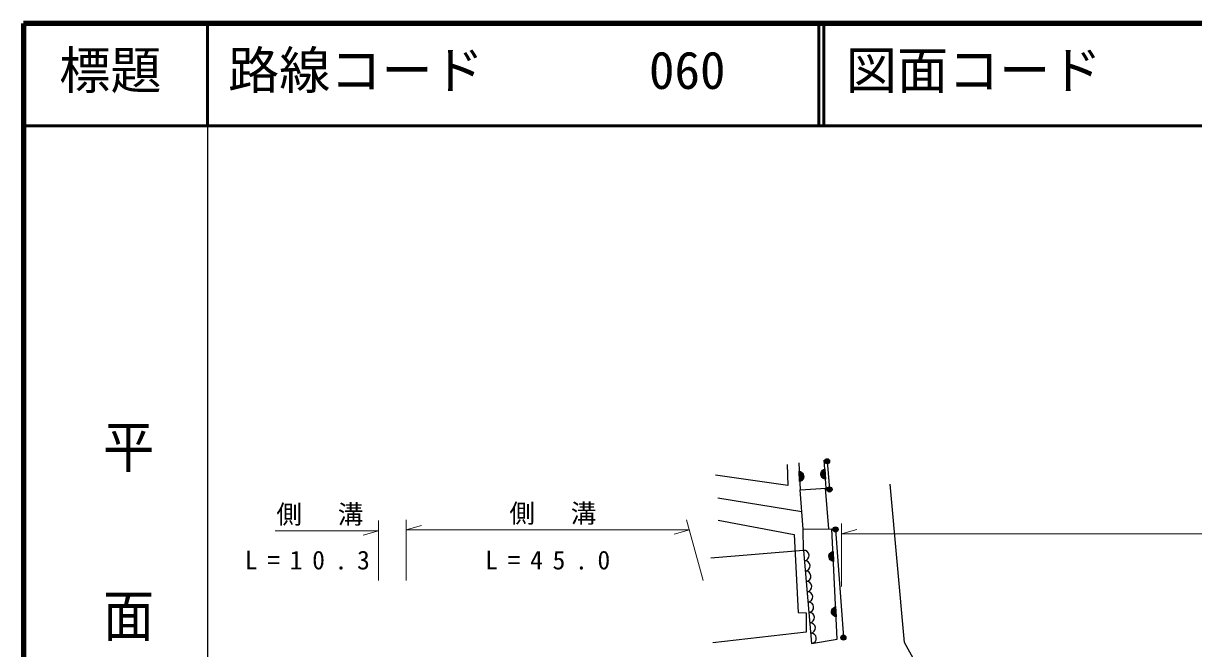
# Model space of a CAD drawing. Units: millimetres, scale not verified. Extents: x 40000 to 680000, y 20000 to 380000.
# Drawn here: x 40000 to 154375, y 318937 to 380000 of the extents above; entities that cross this region are included whole.
import ezdxf
from ezdxf.enums import TextEntityAlignment as Align

# ---------------------------------------------------------------- set-up
doc = ezdxf.new("R2010")
doc.units = ezdxf.units.MM
doc.header["$LTSCALE"] = 1000
for name, color, linetype, lineweight in [('M-BGD', 7, 'Continuous', 25), ('M-STR-HTXT', 7, 'Continuous', 13), ('M-STR-STR3', 7, 'Continuous', 25), ('M-STR-STRC', 7, 'Continuous', 25), ('M-TTL', 2, 'Continuous', 140), ('M-TTL-BAND', 7, 'Continuous', 25), ('M-TTL-LINE', 7, 'Continuous', 50), ('M-TTL-TXT', 7, 'Continuous', 13)]:
    doc.layers.add(name, color=color, linetype=linetype, lineweight=lineweight)
doc.styles.add('@ＭＳ 明朝', font='')
doc.styles.add('ＭＳ ゴシック', font='')
doc.styles.get('@ＭＳ 明朝').set_extended_font_data('@MS Mincho')
doc.styles.get('ＭＳ ゴシック').set_extended_font_data('MS Gothic')

msp = doc.modelspace()

# ---------------------------------------------------------------- linework, layer by layer
at = {"layer": 'M-BGD'}
for p, q in [((114657, 336927), (114703, 334855)), ((114703, 334855), (107637, 335868)), ((115905, 334441), (118477, 334603)), ((116217, 330604), (115905, 334441)), ((118723, 330629), (118400, 334598)), ((126130, 319522), (124733, 334984)), ((107867, 333658), (116076, 332336)), ((107917, 331481), (115335, 330087)), ((116217, 330604), (119031, 330632)), ((116247, 328532), (116217, 330604)), ((115335, 330087), (115716, 322473)), ((116247, 328532), (107194, 327758)), ((116247, 328532), (117038, 319433)), ((115716, 322473), (116507, 322437)), ((116507, 322437), (116507, 320531)), ((116507, 320531), (107372, 319488)), ((117038, 319433), (119534, 319842)), ((127332, 317346), (126130, 319522))]:
    msp.add_line(p, q, dxfattribs=at)
for centre, radius in [((116291, 328026), 507), ((116379, 327015), 508), ((116466, 326004), 507), ((116554, 324993), 508), ((116642, 323982), 507), ((116730, 322971), 507), ((116818, 321960), 508), ((116906, 320949), 507), ((116994, 319938), 508)]:
    msp.add_arc(centre, radius, 274.96973, 94.96973, dxfattribs=at)
at = {"layer": 'M-STR-HTXT'}
for p, q in [((74706, 331435), (74706, 325598)), ((77406, 325598), (77406, 331525)), ((77406, 330525), (78906, 330945)), ((104818, 331525), (106429, 325598)), ((119960, 325004), (119960, 331160)), ((119960, 330160), (121460, 330580)), ((64619, 330435), (74706, 330435)), ((74706, 330435), (73206, 330015)), ((77406, 330525), (105090, 330525)), ((105090, 330525), (103590, 330105)), ((119960, 330160), (275764, 330160))]:
    msp.add_line(p, q, dxfattribs=at)
at = {"layer": 'M-STR-STR3'}
for p, q in [((115779, 337075), (115905, 334441)), ((118021, 336247), (118112, 336354)), ((118154, 335595), (118096, 336313)), ((118112, 336354), (118207, 336422)), ((118150, 336378), (118219, 335540)), ((118207, 336422), (118323, 336472)), ((118281, 335525), (118209, 336402)), ((118477, 334603), (118252, 337345)), ((118267, 336427), (118342, 335510)), ((118323, 336472), (118405, 335475)), ((115818, 336258), (115940, 336223)), ((115866, 335259), (115818, 336258)), ((115984, 335304), (115866, 335259)), ((115924, 335302), (115880, 336221)), ((115940, 336223), (116043, 336168)), ((115941, 336203), (115983, 335324)), ((116081, 335369), (115984, 335304)), ((116042, 335347), (116002, 336186)), ((116043, 336168), (116147, 336073)), ((116065, 336129), (116099, 335410)), ((116176, 335474), (116081, 335369)), ((116156, 335473), (116127, 336072)), ((116147, 336073), (116212, 335976)), ((116231, 335576), (116176, 335474)), ((116192, 335975), (116211, 335576)), ((116212, 335976), (116258, 335858)), ((116265, 335698), (116231, 335576)), ((116258, 335858), (116265, 335698)), ((117939, 336019), (117969, 336142)), ((117952, 335860), (117939, 336019)), ((118002, 335743), (117952, 335860)), ((117969, 336142), (118021, 336247)), ((118022, 335745), (117989, 336144)), ((118070, 335649), (118002, 335743)), ((118041, 336248), (118090, 335650)), ((118178, 335557), (118070, 335649)), ((118282, 335505), (118178, 335557)), ((118405, 335475), (118282, 335505)), ((119534, 319842), (119031, 330632)), ((118823, 328219), (118918, 328324)), ((118934, 327564), (118900, 328283)), ((118918, 328324), (119015, 328388)), ((118957, 328346), (118997, 327507)), ((119015, 328388), (119133, 328434)), ((119057, 327489), (119016, 328368)), ((119075, 328391), (119118, 327472)), ((119133, 328434), (119180, 327435)), ((118734, 327995), (118768, 328117)), ((118741, 327835), (118734, 327995)), ((118787, 327717), (118741, 327835)), ((118768, 328117), (118823, 328219)), ((118851, 327620), (118787, 327717)), ((118807, 327718), (118788, 328117)), ((118843, 328220), (118871, 327621)), ((118956, 327525), (118851, 327620)), ((119058, 327469), (118956, 327525)), ((119180, 327435), (119058, 327469)), ((118985, 322600), (119020, 322722)), ((118993, 322440), (118985, 322600)), ((119020, 322722), (119075, 322824)), ((119058, 322323), (119040, 322723)), ((119075, 322824), (119170, 322929)), ((119095, 322825), (119123, 322226)), ((119186, 322169), (119152, 322888)), ((119170, 322929), (119267, 322994)), ((119209, 322951), (119248, 322112)), ((119267, 322994), (119385, 323039)), ((119309, 322095), (119268, 322974)), ((119327, 322996), (119370, 322077)), ((119385, 323039), (119432, 322040)), ((119038, 322322), (118993, 322440)), ((119103, 322225), (119038, 322322)), ((119207, 322130), (119103, 322225)), ((119310, 322075), (119207, 322130)), ((119432, 322040), (119310, 322075))]:
    msp.add_line(p, q, dxfattribs=at)
at = {"layer": 'M-STR-STRC'}
for p, q in [((118550, 337236), (118786, 334481)), ((119386, 330576), (120145, 320011))]:
    msp.add_line(p, q, dxfattribs=at)
for centre, radius in [((118550, 337236), 250), ((118550, 337236), 220), ((118550, 337236), 190), ((118550, 337236), 160), ((118550, 337236), 130), ((118550, 337236), 100), ((118550, 337236), 70), ((118550, 337236), 40), ((118550, 337236), 10), ((118786, 334481), 250), ((118786, 334481), 220), ((118786, 334481), 190), ((118786, 334481), 160), ((118786, 334481), 130), ((118786, 334481), 100), ((118786, 334481), 70), ((118786, 334481), 40), ((118786, 334481), 10), ((119386, 330576), 250), ((119386, 330576), 220), ((119386, 330576), 190), ((119386, 330576), 160), ((119386, 330576), 130), ((119386, 330576), 100), ((119386, 330576), 70), ((119386, 330576), 40), ((119386, 330576), 10), ((120145, 320011), 250), ((120145, 320011), 220), ((120145, 320011), 190), ((120145, 320011), 160), ((120145, 320011), 130), ((120145, 320011), 100), ((120145, 320011), 70), ((120145, 320011), 40), ((120145, 320011), 10)]:
    msp.add_circle(centre, radius, dxfattribs=at)
at = {"layer": 'M-TTL'}
for p, q in [((40000, 380000), (40000, 20000)), ((680000, 380000), (40000, 380000))]:
    msp.add_line(p, q, dxfattribs=at)
at = {"layer": 'M-TTL-BAND'}
msp.add_line((58000, 370000), (58000, 20000), dxfattribs=at)
at = {"layer": 'M-TTL-LINE'}
for p, q in [((58000, 380000), (58000, 370000)), ((117750, 380000), (117750, 370000)), ((118250, 380000), (118250, 370000)), ((40000, 370000), (680000, 370000))]:
    msp.add_line(p, q, dxfattribs=at)

# ---------------------------------------------------------------- texts
at = {"layer": 'M-STR-HTXT', "char_height": 1833, "attachment_point": 7, "style": 'ＭＳ ゴシック'}
for s, insert in [('\\T1.2;側\u3000溝', (64725, 330935)), ('\\T1.2;側\u3000溝', (87498, 331025)), ('\\T1.76;L=10.3', (61640, 326637)), ('\\T1.76;L=45.0', (85135, 326637))]:
    msp.add_mtext(s, dxfattribs=dict(at, insert=insert))
at = {"layer": 'M-TTL-BAND', "style": '@ＭＳ 明朝', "width": 1.1}
msp.add_text('平\u3000\u3000面\u3000\u3000図', height=3666, rotation=270, dxfattribs=at).set_placement((47277, 341475), align=Align.BOTTOM_LEFT)
at = {"layer": 'M-TTL-TXT', "style": 'ＭＳ ゴシック'}
for s, p in [('標題', (43500, 372500)), ('路線コード', (60000, 372500)), ('図面コード', (120380, 372500)), ('060', (101142, 372500))]:
    msp.add_text(s, height=3666, dxfattribs=at).set_placement(p, align=Align.BOTTOM_LEFT)

doc.saveas('drawing.dxf')
